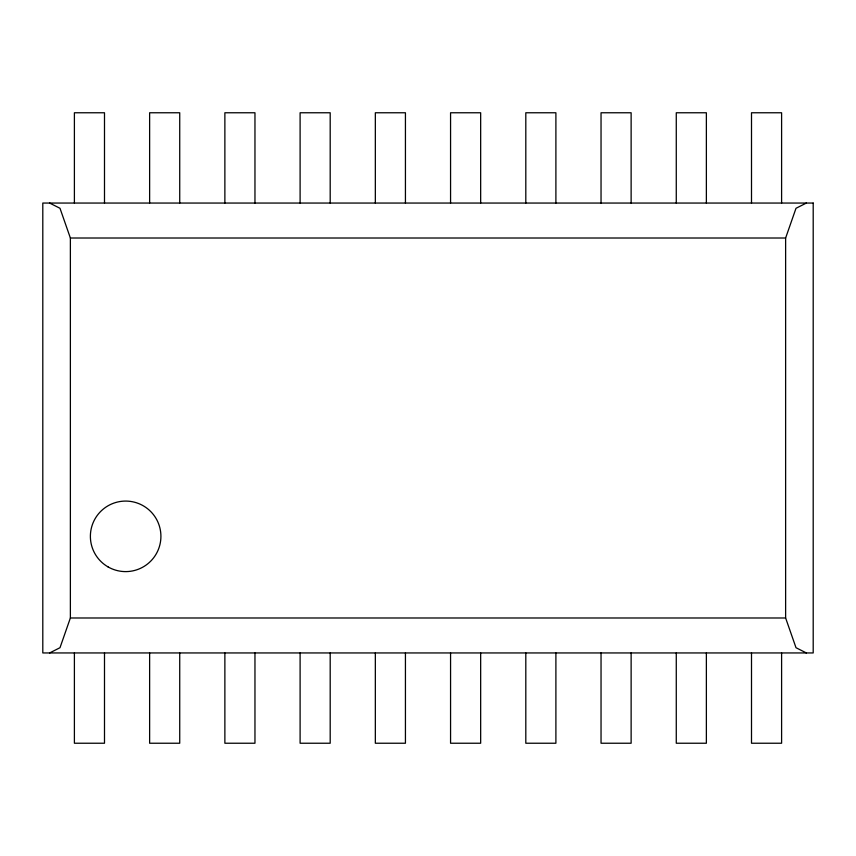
<?xml version="1.0" encoding="UTF-8"?>
<svg xmlns="http://www.w3.org/2000/svg" width="856" height="856" viewBox="0 0 856 856"><rect width="100%" height="100%" fill="white"/><g stroke="black" fill="none" stroke-linecap="round" stroke-linejoin="round"><path stroke-width="1.28" d="M49.627 203.054L59.995 208.286L70.374 238.011L70.374 617.989L59.995 647.714L49.627 652.946M806.373 652.946L796.005 647.714L785.626 617.989L785.626 238.011L796.005 208.286L806.373 203.054M70.374 238.011L785.626 238.011M70.374 617.989L785.626 617.989M781.603 203.054L781.603 112.767L751.504 112.767L751.504 203.054M781.603 652.946L781.603 743.233L751.504 743.233L751.504 652.946M706.371 203.054L706.371 112.767L676.272 112.767L676.272 203.054M706.371 652.946L706.371 743.233L676.272 743.233L676.272 652.946M631.129 203.054L631.129 112.767L601.04 112.767L601.04 203.054M631.129 652.946L631.129 743.233L601.04 743.233L601.04 652.946M555.897 203.054L555.897 112.767L525.809 112.767L525.809 203.054M555.897 652.946L555.897 743.233L525.809 743.233L525.809 652.946M480.665 203.054L480.665 112.767L450.566 112.767L450.566 203.054M480.665 652.946L480.665 743.233L450.566 743.233L450.566 652.946M405.434 203.054L405.434 112.767L375.335 112.767L375.335 203.054M405.434 652.946L405.434 743.233L375.335 743.233L375.335 652.946M330.191 203.054L330.191 112.767L300.103 112.767L300.103 203.054M330.191 652.946L330.191 743.233L300.103 743.233L300.103 652.946M254.96 203.054L254.96 112.767L224.871 112.767L224.871 203.054M254.96 652.946L254.96 743.233L224.871 743.233L224.871 652.946M179.728 203.054L179.728 112.767L149.629 112.767L149.629 203.054M179.728 652.946L179.728 743.233L149.629 743.233L149.629 652.946M104.496 203.054L104.496 112.767L74.397 112.767L74.397 203.054M104.496 652.946L104.496 743.233L74.397 743.233L74.397 652.946M813.2 203.054L42.8 203.054L42.8 652.946L813.2 652.946L813.2 203.054M108.017 566.886A35.267 35.267 0 0 0 160.917 536.337A35.267 35.267 0 0 0 108.017 505.8A35.267 35.267 0 0 0 108.017 566.886"/></g></svg>
